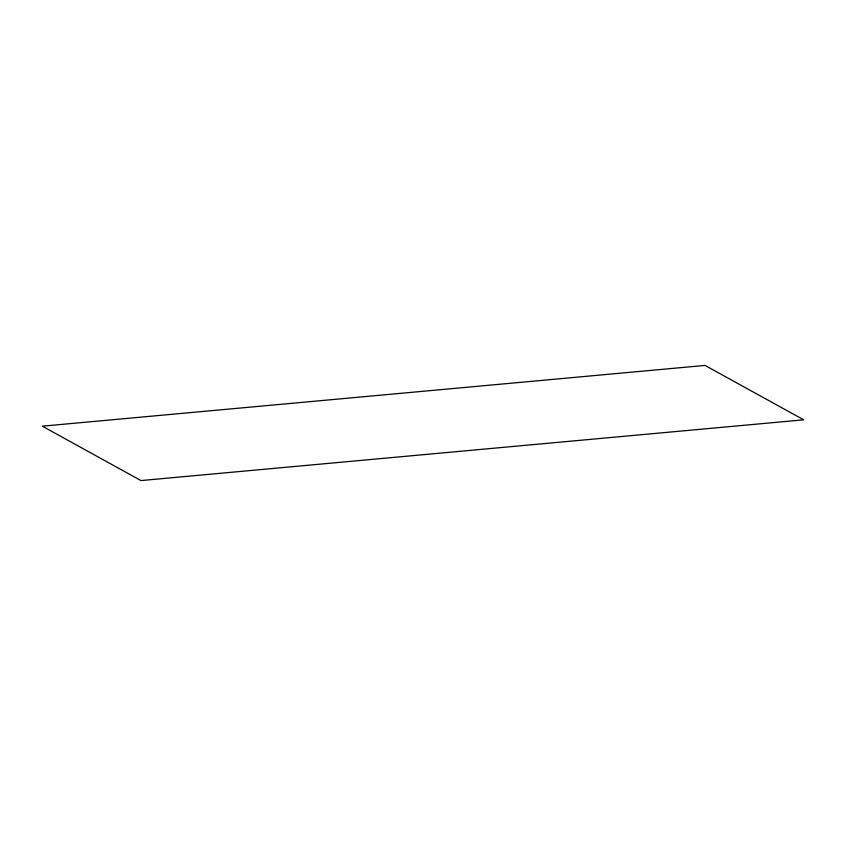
<?xml version="1.0" encoding="UTF-8"?>
<svg xmlns="http://www.w3.org/2000/svg" width="846" height="846" viewBox="0 0 846 846"><rect width="100%" height="100%" fill="white"/><g stroke="black" fill="none" stroke-linecap="round" stroke-linejoin="round"><path stroke-width="1.27" d="M705.035 365.43L42.3 426.183L140.965 480.57L803.7 419.817L705.035 365.43"/></g></svg>
